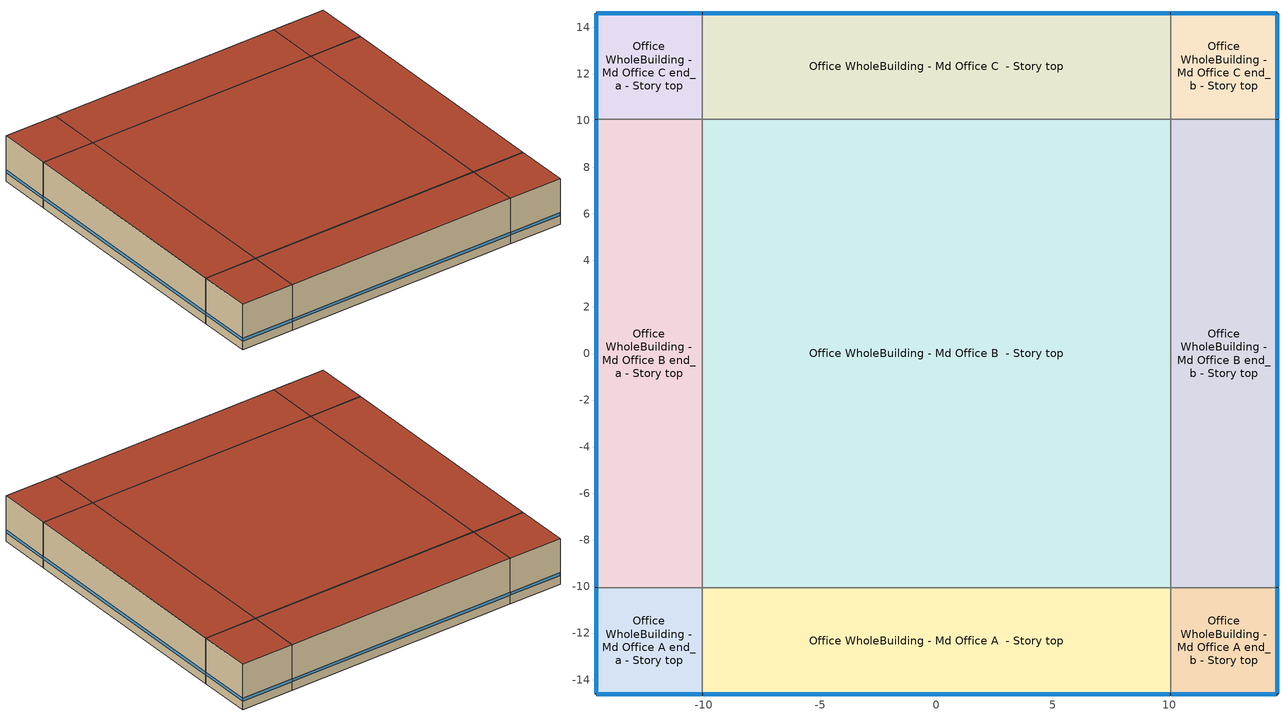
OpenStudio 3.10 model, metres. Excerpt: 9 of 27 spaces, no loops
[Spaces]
Office WholeBuilding - Md Office A end_a - Story top
 floor adiabatic (Typical Interior Floor): -14.62,-14.62 -14.62,-10.05 -10.05,-10.05 -10.05,-14.62 z15.85
 wall outside (Office WholeBuilding - Md Office A end_a - Story top Wall 1 c tbd): -14.62,-10.05 -14.62,-14.62 z15.85:19.81
 wall outside (Office WholeBuilding - Md Office A end_a - Story top Wall 3 c tbd): -14.62,-14.62 -10.05,-14.62 z15.85:19.81
 wall to Office WholeBuilding - Md Office B end_a - Story top: -10.05,-10.05 -14.62,-10.05 z15.85:19.81
 wall to Office WholeBuilding - Md Office A  - Story top: -10.05,-14.62 -10.05,-10.05 z15.85:19.81
 window (Window U-0.5 SHGC 0.27): -14.62,-10.07 -14.62,-14.59 / -14.59,-14.62 -10.07,-14.62 z16.61:16.85
 roof outside (Office WholeBuilding - Md Office A end_a - Story top RoofCeiling 1 c tbd): -10.05,-14.62 -10.05,-10.05 -14.62,-10.05 -14.62,-14.62 z19.81
Office WholeBuilding - Md Office B end_a - Story top
 floor adiabatic (Typical Interior Floor): -14.62,-10.05 -14.62,10.05 -10.05,10.05 -10.05,-10.05 z15.85
 wall outside (Office WholeBuilding - Md Office B end_a - Story top Wall 1 c tbd): -14.62,10.05 -14.62,-10.05 z15.85:19.81
 wall to Office WholeBuilding - Md Office C end_a - Story top: -10.05,10.05 -14.62,10.05 z15.85:19.81
 wall to Office WholeBuilding - Md Office B  - Story top: -10.05,-10.05 -10.05,10.05 z15.85:19.81
 window (Window U-0.5 SHGC 0.27): -14.62,10.02 -14.62,-10.02 z16.61:16.85
 roof outside (Office WholeBuilding - Md Office B end_a - Story top RoofCeiling 1 c tbd): -10.05,-10.05 -10.05,10.05 -14.62,10.05 -14.62,-10.05 z19.81
Office WholeBuilding - Md Office C end_a - Story top
 floor adiabatic (Typical Interior Floor): -14.62,10.05 -14.62,14.62 -10.05,14.62 -10.05,10.05 z15.85
 wall outside (Office WholeBuilding - Md Office C end_a - Story top Wall 3 c tbd): -14.62,14.62 -14.62,10.05 z15.85:19.81
 wall outside (Office WholeBuilding - Md Office C end_a - Story top Wall 4 c tbd): -10.05,14.62 -14.62,14.62 z15.85:19.81
 wall to Office WholeBuilding - Md Office C  - Story top: -10.05,10.05 -10.05,14.62 z15.85:19.81
 window (Window U-0.5 SHGC 0.27): -14.62,14.59 -14.62,10.07 / -10.07,14.62 -14.59,14.62 z16.61:16.85
 roof outside (Office WholeBuilding - Md Office C end_a - Story top RoofCeiling 1 c tbd): -10.05,10.05 -10.05,14.62 -14.62,14.62 -14.62,10.05 z19.81
Office WholeBuilding - Md Office A  - Story top
 floor adiabatic (Typical Interior Floor): -10.05,-14.62 -10.05,-10.05 10.05,-10.05 10.05,-14.62 z15.85
 wall outside (Office WholeBuilding - Md Office A  - Story top Wall 3 c tbd): -10.05,-14.62 10.05,-14.62 z15.85:19.81
 wall to Office WholeBuilding - Md Office B  - Story top: 10.05,-10.05 -10.05,-10.05 z15.85:19.81
 wall to Office WholeBuilding - Md Office A end_b - Story top: 10.05,-14.62 10.05,-10.05 z15.85:19.81
 window (Window U-0.5 SHGC 0.27): -10.02,-14.62 10.02,-14.62 z16.61:16.85
 roof outside (Office WholeBuilding - Md Office A  - Story top RoofCeiling 1 c tbd): 10.05,-14.62 10.05,-10.05 -10.05,-10.05 -10.05,-14.62 z19.81
Office WholeBuilding - Md Office B  - Story top
 floor adiabatic (Typical Interior Floor): -10.05,-10.05 -10.05,10.05 10.05,10.05 10.05,-10.05 z15.85
 wall to Office WholeBuilding - Md Office C  - Story top: 10.05,10.05 -10.05,10.05 z15.85:19.81
 wall to Office WholeBuilding - Md Office B end_b - Story top: 10.05,-10.05 10.05,10.05 z15.85:19.81
 roof outside: 10.05,-10.05 10.05,10.05 -10.05,10.05 -10.05,-10.05 z19.81
Office WholeBuilding - Md Office C  - Story top
 floor adiabatic (Typical Interior Floor): -10.05,10.05 -10.05,14.62 10.05,14.62 10.05,10.05 z15.85
 wall outside (Office WholeBuilding - Md Office C  - Story top Wall 2 c tbd): 10.05,14.62 -10.05,14.62 z15.85:19.81
 wall to Office WholeBuilding - Md Office C end_b - Story top: 10.05,10.05 10.05,14.62 z15.85:19.81
 window (Window U-0.5 SHGC 0.27): 10.02,14.62 -10.02,14.62 z16.61:16.85
 roof outside (Office WholeBuilding - Md Office C  - Story top RoofCeiling 1 c tbd): 10.05,10.05 10.05,14.62 -10.05,14.62 -10.05,10.05 z19.81
Office WholeBuilding - Md Office A end_b - Story top
 floor adiabatic (Typical Interior Floor): 10.05,-14.62 10.05,-10.05 14.62,-10.05 14.62,-14.62 z15.85
 wall outside (Office WholeBuilding - Md Office A end_b - Story top Wall 4 c tbd): 14.62,-14.62 14.62,-10.05 z15.85:19.81
 wall outside (Office WholeBuilding - Md Office A end_b - Story top Wall 3 c tbd): 10.05,-14.62 14.62,-14.62 z15.85:19.81
 wall to Office WholeBuilding - Md Office B end_b - Story top: 14.62,-10.05 10.05,-10.05 z15.85:19.81
 window (Window U-0.5 SHGC 0.27): 10.07,-14.62 14.59,-14.62 / 14.62,-14.59 14.62,-10.07 z16.61:16.85
 roof outside (Office WholeBuilding - Md Office A end_b - Story top RoofCeiling 1 c tbd): 14.62,-14.62 14.62,-10.05 10.05,-10.05 10.05,-14.62 z19.81
Office WholeBuilding - Md Office B end_b - Story top
 floor adiabatic (Typical Interior Floor): 10.05,-10.05 10.05,10.05 14.62,10.05 14.62,-10.05 z15.85
 wall outside (Office WholeBuilding - Md Office B end_b - Story top Wall 4 c tbd): 14.62,-10.05 14.62,10.05 z15.85:19.81
 wall to Office WholeBuilding - Md Office C end_b - Story top: 14.62,10.05 10.05,10.05 z15.85:19.81
 window (Window U-0.5 SHGC 0.27): 14.62,-10.02 14.62,10.02 z16.61:16.85
 roof outside (Office WholeBuilding - Md Office B end_b - Story top RoofCeiling 1 c tbd): 14.62,-10.05 14.62,10.05 10.05,10.05 10.05,-10.05 z19.81
Office WholeBuilding - Md Office C end_b - Story top
 floor adiabatic (Typical Interior Floor): 10.05,10.05 10.05,14.62 14.62,14.62 14.62,10.05 z15.85
 wall outside (Office WholeBuilding - Md Office C end_b - Story top Wall 2 c tbd): 14.62,14.62 10.05,14.62 z15.85:19.81
 wall outside (Office WholeBuilding - Md Office C end_b - Story top Wall 4 c tbd): 14.62,10.05 14.62,14.62 z15.85:19.81
 window (Window U-0.5 SHGC 0.27): 14.59,14.62 10.07,14.62 / 14.62,10.07 14.62,14.59 z16.61:16.85
 roof outside (Office WholeBuilding - Md Office C end_b - Story top RoofCeiling 1 c tbd): 14.62,10.05 14.62,14.62 10.05,14.62 10.05,10.05 z19.81
[Building]
ComStock 90.1-2004|MediumOffice: North Axis {deg}=90; Default Construction Set=ComStock 90.1-2004 - Office - ASHRAE 169-2013-6A; Default Schedule Set=Building Default Schedule Set; Standards Building Type=Office
[Site]
Sullivan Co Intl_NY_USA: Latitude {deg}=41.7; Longitude {deg}=-74.78; Time Zone {hr}=-5; Elevation {m}=428; Terrain=City
[Site:WaterMainsTemperature]
Calculation Method=Correlation; Annual Average Outdoor Air Temperature {C}=8.74; Maximum Difference In Monthly Average Outdoor Air Temperatures {deltaC}=27.91
[SizingPeriod:DesignDay] Barometric Pressure {Pa}=96288; Rain Indicator=No; Snow Indicator=No; Day of Month=21; Daylight Saving Time Indicator=No; Humidity Condition Type=Wetbulb; Dry-Bulb Temperature Range Modifier Type=DefaultMultipliers
Name | Maximum Dry-Bulb Temperature {C} | Daily Dry-Bulb Temperature Range {deltaC} | Wind Speed {m/s} | Wind Direction {deg} | Month | Day Type | Wetbulb or DewPoint at Maximum Dry-Bulb {C} | Solar Model Indicator | ASHRAE Clear Sky Optical Depth for Beam Irradiance | ASHRAE Clear Sky Optical Depth for Diffuse Irradiance | Sky Clearness
Sullivan Co Intl Ann Clg .4% Condns DB=>MWB 1 | 29.9 | 11.1 | 3.8 | 260 | 7 | SummerDesignDay | 21.2 | ASHRAETau | 0.436 | 2.115
Sullivan Co Intl Ann Clg .4% Condns WB=>MDB 1 | 27.5 | 11.1 | 3.8 | 260 | 7 | SummerDesignDay | 22.4 | ASHRAETau | 0.436 | 2.115
Sullivan Co Intl Ann Htg 99.6% Condns DB 1 | -17.8 | 0 | 3.7 | 280 | 1 | WinterDesignDay | -17.8 | ASHRAEClearSky |  |  | 0
Sullivan Co Intl August .4% Condns DB=>MCWB 1 | 32.2 | 10.9 | 3.8 | 260 | 8 | SummerDesignDay | 21.3 | ASHRAETau | 0.405 | 2.239
Sullivan Co Intl October .4% Condns DB=>MCWB 1 | 25.9 | 10.4 | 3.8 | 260 | 10 | SummerDesignDay | 16.8 | ASHRAETau | 0.338 | 2.488
Sullivan Co Intl September .4% Condns DB=>MCWB 1 | 28.8 | 10.5 | 3.8 | 260 | 9 | SummerDesignDay | 20 | ASHRAETau | 0.368 | 2.373
[ClimateZones]
Climate Zone Institution Name 1=ASHRAE; Climate Zone Document Name 1=ANSI/ASHRAE Standard 169; Climate Zone Document Year 1=2006; Climate Zone Value 1=ASHRAE 169-2013-6A
[Site:GroundTemperature:FCfactorMethod]
January Ground Temperature {C}=9.31; February Ground Temperature {C}=1.39; March Ground Temperature {C}=-0.88; April Ground Temperature {C}=-5.38; May Ground Temperature {C}=-0.62; June Ground Temperature {C}=-0.23; July Ground Temperature {C}=4.08; August Ground Temperature {C}=17.49; September Ground Temperature {C}=18.41; October Ground Temperature {C}=22.53; November Ground Temperature {C}=21.46; December Ground Temperature {C}=17.32
[DefaultConstructionSet]
ComStock 90.1-2004 - Office - ASHRAE 169-2013-6A: Default Exterior Surface Constructions=Default Surface Constructions 1; Default Interior Surface Constructions=Default Surface Constructions 2; Default Ground Contact Surface Constructions=Default Surface Constructions 3; Default Exterior SubSurface Constructions=Default Sub Surface Constructions 1; Default Interior SubSurface Constructions=Default Sub Surface Constructions 2; Interior Partition Construction=Typical Interior Partition
[DefaultSurfaceConstructions]
Name | Floor Construction | Wall Construction | Roof Ceiling Construction
Default Surface Constructions 1 | Typical Insulated Exterior Mass Floor R-11.49 | Typical Insulated Steel Framed Exterior Wall R-11.9 | Typical IEAD Roof R-15.87
Default Surface Constructions 2 | Typical Interior Floor | Typical Interior Wall | Typical Interior Ceiling
Default Surface Constructions 3 | Typical Insulated Carpeted 6in Slab Floor | Typical Insulated Basement Mass Wall
[Construction]
Typical Insulated Exterior Mass Floor R-11.49: Typical Insulation R-8.93, 4 in. Normalweight Concrete Floor, Typical Carpet Pad
Typical IEAD Roof R-15.87: Roof Membrane, Typical Insulation R-14.76, Metal Roof Surface
Typical Interior Floor: 100mm Normalweight concrete floor, CP02 CARPET PAD
Typical Interior Wall: G01 13mm gypsum board, G01 13mm gypsum board
Typical Interior Ceiling: CP02 CARPET PAD, 100mm Normalweight concrete floor
Typical Insulated Carpeted 6in Slab Floor: 6 in. Normalweight Concrete Floor, Typical Carpet Pad
Typical Insulated Basement Mass Wall: 8 in. Concrete Block Basement Wall
U 0.57 SHGC 0.49 Simple Glazing: U 0.57 SHGC 0.49 Simple Glazing
U 0.67 SHGC 0.49 Simple Glazing: U 0.67 SHGC 0.49 Simple Glazing
Typical Insulated Metal Door R-1.43: F08 Metal surface, Typical Insulation R-0.58
Typical Overhead Door R-2.0: Typical Insulation R-1.15
U 1.17 SHGC 0.49 Simple Glazing: U 1.17 SHGC 0.49 Simple Glazing
Typical Interior Window: Clear 3mm
Typical Interior Door; Typical Interior Partition: G05 25mm wood
Typical Insulated Steel Framed Exterior Wall R-11.9: 25mm Stucco, 5/8 in. Gypsum Board, Typical Insulation R-9.73, 5/8 in. Gypsum Board
InteriorFurnishings: Std Wood 6inch
Window U-0.5 SHGC 0.27: Simple Glazing Double - LowE - Tinted/Reflective - Thermally Broken Aluminum
Office WholeBuilding - Md Office A  - Story top RoofCeiling 1 c tbd: Roof Membrane, Office WholeBuilding - Md Office A  - Story top RoofCeiling  ... m tbd, Metal Roof Surface
Office WholeBuilding - Md Office A  - Story top Wall 3 c tbd: 25mm Stucco, 5/8 in. Gypsum Board, Office WholeBuilding - Md Office A  - Story top Wall 3 m tbd, 5/8 in. Gypsum Board
Office WholeBuilding - Md Office A end_a - Story top RoofCeiling 1 c tbd: Roof Membrane, Office WholeBuilding - Md Office A end_a - Story top RoofCei ... m tbd, Metal Roof Surface
Office WholeBuilding - Md Office A end_a - Story top Wall 1 c tbd: 25mm Stucco, 5/8 in. Gypsum Board, Office WholeBuilding - Md Office A end_a - Story top Wall 1 m tbd, 5/8 in. Gypsum Board
Office WholeBuilding - Md Office A end_a - Story top Wall 3 c tbd: 25mm Stucco, 5/8 in. Gypsum Board, Office WholeBuilding - Md Office A end_a - Story top Wall 3 m tbd, 5/8 in. Gypsum Board
Office WholeBuilding - Md Office A end_b - Story top RoofCeiling 1 c tbd: Roof Membrane, Office WholeBuilding - Md Office A end_b - Story top RoofCei ... m tbd, Metal Roof Surface
Office WholeBuilding - Md Office A end_b - Story top Wall 3 c tbd: 25mm Stucco, 5/8 in. Gypsum Board, Office WholeBuilding - Md Office A end_b - Story top Wall 3 m tbd, 5/8 in. Gypsum Board
Office WholeBuilding - Md Office A end_b - Story top Wall 4 c tbd: 25mm Stucco, 5/8 in. Gypsum Board, Office WholeBuilding - Md Office A end_b - Story top Wall 4 m tbd, 5/8 in. Gypsum Board
Office WholeBuilding - Md Office B end_a - Story top RoofCeiling 1 c tbd: Roof Membrane, Office WholeBuilding - Md Office B end_a - Story top RoofCei ... m tbd, Metal Roof Surface
Office WholeBuilding - Md Office B end_a - Story top Wall 1 c tbd: 25mm Stucco, 5/8 in. Gypsum Board, Office WholeBuilding - Md Office B end_a - Story top Wall 1 m tbd, 5/8 in. Gypsum Board
Office WholeBuilding - Md Office B end_b - Story top RoofCeiling 1 c tbd: Roof Membrane, Office WholeBuilding - Md Office B end_b - Story top RoofCei ... m tbd, Metal Roof Surface
Office WholeBuilding - Md Office B end_b - Story top Wall 4 c tbd: 25mm Stucco, 5/8 in. Gypsum Board, Office WholeBuilding - Md Office B end_b - Story top Wall 4 m tbd, 5/8 in. Gypsum Board
Office WholeBuilding - Md Office C  - Story top RoofCeiling 1 c tbd: Roof Membrane, Office WholeBuilding - Md Office C  - Story top RoofCeiling  ... m tbd, Metal Roof Surface
Office WholeBuilding - Md Office C  - Story top Wall 2 c tbd: 25mm Stucco, 5/8 in. Gypsum Board, Office WholeBuilding - Md Office C  - Story top Wall 2 m tbd, 5/8 in. Gypsum Board
Office WholeBuilding - Md Office C end_a - Story top RoofCeiling 1 c tbd: Roof Membrane, Office WholeBuilding - Md Office C end_a - Story top RoofCei ... m tbd, Metal Roof Surface
Office WholeBuilding - Md Office C end_a - Story top Wall 3 c tbd: 25mm Stucco, 5/8 in. Gypsum Board, Office WholeBuilding - Md Office C end_a - Story top Wall 3 m tbd, 5/8 in. Gypsum Board
Office WholeBuilding - Md Office C end_a - Story top Wall 4 c tbd: 25mm Stucco, 5/8 in. Gypsum Board, Office WholeBuilding - Md Office C end_a - Story top Wall 4 m tbd, 5/8 in. Gypsum Board
Office WholeBuilding - Md Office C end_b - Story top RoofCeiling 1 c tbd: Roof Membrane, Office WholeBuilding - Md Office C end_b - Story top RoofCei ... m tbd, Metal Roof Surface
Office WholeBuilding - Md Office C end_b - Story top Wall 2 c tbd: 25mm Stucco, 5/8 in. Gypsum Board, Office WholeBuilding - Md Office C end_b - Story top Wall 2 m tbd, 5/8 in. Gypsum Board
Office WholeBuilding - Md Office C end_b - Story top Wall 4 c tbd: 25mm Stucco, 5/8 in. Gypsum Board, Office WholeBuilding - Md Office C end_b - Story top Wall 4 m tbd, 5/8 in. Gypsum Board
[Material:NoMass] Roughness=Smooth; Thermal Absorptance=0.9; Solar Absorptance=0.7
Name | Thermal Resistance {m2-K/W} | Visible Absorptance
Typical Insulation R-8.93 | 1.57183 | 0.7
Typical Carpet Pad; CP02 CARPET PAD | 0.21648 | 0.8
Typical Insulation R-14.76 | 2.59864 | 0.7
Typical Insulation R-0.58 | 0.101875 | 0.7
Typical Insulation R-1.15 | 0.202527 | 0.7
Typical Insulation R-9.73 | 1.71283 | 0.7
Office WholeBuilding - Md Office A  - Story top RoofCeiling  ... m tbd; Office WholeBuilding - Md Office B end_a - Story top RoofCei ... m tbd; Office WholeBuilding - Md Office B end_b - Story top RoofCei ... m tbd; Office WholeBuilding - Md Office C  - Story top RoofCeiling  ... m tbd | 2.21862 | 0.7
Office WholeBuilding - Md Office A  - Story top Wall 3 m tbd; Office WholeBuilding - Md Office B end_a - Story top Wall 1 m tbd; Office WholeBuilding - Md Office B end_b - Story top Wall 4 m tbd; Office WholeBuilding - Md Office C  - Story top Wall 2 m tbd | 0.879571 | 0.7
Office WholeBuilding - Md Office A end_a - Story top RoofCei ... m tbd; Office WholeBuilding - Md Office A end_b - Story top RoofCei ... m tbd; Office WholeBuilding - Md Office C end_a - Story top RoofCei ... m tbd; Office WholeBuilding - Md Office C end_b - Story top RoofCei ... m tbd | 1.93556 | 0.7
Office WholeBuilding - Md Office A end_a - Story top Wall 1 m tbd; Office WholeBuilding - Md Office A end_a - Story top Wall 3 m tbd; Office WholeBuilding - Md Office A end_b - Story top Wall 3 m tbd; Office WholeBuilding - Md Office A end_b - Story top Wall 4 m tbd; Office WholeBuilding - Md Office C end_a - Story top Wall 3 m tbd; Office WholeBuilding - Md Office C end_a - Story top Wall 4 m tbd; Office WholeBuilding - Md Office C end_b - Story top Wall 2 m tbd; Office WholeBuilding - Md Office C end_b - Story top Wall 4 m tbd | 0.87288 | 0.7
[Material] Thermal Absorptance=0.9
Name | Roughness | Thickness {m} | Conductivity {W/m-K} | Density {kg/m3} | Specific Heat {J/kg-K} | Solar Absorptance | Visible Absorptance
4 in. Normalweight Concrete Floor | MediumRough | 0.1016 | 2.31 | 2322 | 832 | 0.7 | 0.7
Roof Membrane | VeryRough | 0.0095 | 0.16 | 1121.29 | 1460 | 0.7 | 0.7
Metal Roof Surface; F08 Metal surface | Smooth | 0.0008 | 45.28 | 7824 | 500 | 0.7 | 0.7
100mm Normalweight concrete floor | MediumRough | 0.1016 | 2.31045 | 2322 | 832.557 | 0.7 | 0.7
G01 13mm gypsum board | Smooth | 0.0127 | 0.160031 | 800.001 | 1090.73 | 0.7 | 0.5
6 in. Normalweight Concrete Floor | MediumRough | 0.1524 | 2.31 | 2322 | 832 | 0.7 | 0.7
8 in. Concrete Block Basement Wall | MediumRough | 0.2032 | 1.326 | 1842 | 912 | 0.7 | 0.7
G05 25mm wood | MediumSmooth | 0.0254 | 0.15 | 608 | 1630 | 0.5 | 0.5
25mm Stucco | Smooth | 0.0254 | 0.72 | 1856 | 840 | 0.7 | 0.7
5/8 in. Gypsum Board | MediumSmooth | 0.0159 | 0.16 | 800 | 1090 | 0.7 | 0.7
Std Wood 6inch | MediumSmooth | 0.15 | 0.12 | 540 | 1210 | 0.7 | 0.7
[DefaultSubSurfaceConstructions]
Name | Fixed Window Construction | Operable Window Construction | Door Construction | Glass Door Construction | Overhead Door Construction | Skylight Construction | Tubular Daylight Dome Construction | Tubular Daylight Diffuser Construction
Default Sub Surface Constructions 1 | U 0.57 SHGC 0.49 Simple Glazing | U 0.67 SHGC 0.49 Simple Glazing | Typical Insulated Metal Door R-1.43 | U 0.67 SHGC 0.49 Simple Glazing | Typical Overhead Door R-2.0 | U 1.17 SHGC 0.49 Simple Glazing | Typical Interior Window | Typical Interior Window
Default Sub Surface Constructions 2 | Typical Interior Window | Typical Interior Window | Typical Interior Door
[WindowMaterial:SimpleGlazingSystem]
Name | U-Factor {W/m2-K} | Solar Heat Gain Coefficient | Visible Transmittance
U 0.57 SHGC 0.49 Simple Glazing | 3.23661 | 0.49 | 0.81
U 0.67 SHGC 0.49 Simple Glazing | 3.80444 | 0.49 | 0.81
U 1.17 SHGC 0.49 Simple Glazing | 6.64357 | 0.49 | 0.81
Simple Glazing Double - LowE - Tinted/Reflective - Thermally Broken Aluminum | 2.81642 | 0.266 | 0.359
[WindowMaterial:Glazing]
Clear 3mm: Optical Data Type=SpectralAverage; Thickness {m}=0.003; Solar Transmittance at Normal Incidence=0.837; Front Side Solar Reflectance at Normal Incidence=0.075; Back Side Solar Reflectance at Normal Incidence=0.075; Visible Transmittance at Normal Incidence=0.898; Front Side Visible Reflectance at Normal Incidence=0.081; Back Side Visible Reflectance at Normal Incidence=0.081; Infrared Transmittance at Normal Incidence=0; Front Side Infrared Hemispherical Emissivity=0.84; Back Side Infrared Hemispherical Emissivity=0.84; Conductivity {W/m-K}=0.9; Dirt Correction Factor for Solar and Visible Transmittance=1; Solar Diffusing=No
[SpaceType]
Office WholeBuilding - Md Office - ComStock 90.1-2004: Default Schedule Set=Office WholeBuilding - Md Office Schedule Set; Design Specification Outdoor Air Object=Office WholeBuilding - Md Office Ventilation; Standards Building Type=Office; Standards Space Type=WholeBuilding - Md Office
[BuildingStory]
Story top: Nominal Z Coordinate {m}=15.8496; Nominal Floor to Floor Height {m}=3.9624
[Space] Space Type=Office WholeBuilding - Md Office - ComStock 90.1-2004; Building Story=Story top
Name | Thermal Zone
Office WholeBuilding - Md Office A end_a - Story top | Zone Office WholeBuilding - Md Office A end_a - Story top
Office WholeBuilding - Md Office B end_a - Story top | Zone Office WholeBuilding - Md Office B end_a - Story top
Office WholeBuilding - Md Office C end_a - Story top | Zone Office WholeBuilding - Md Office C end_a - Story top
Office WholeBuilding - Md Office A  - Story top | Zone Office WholeBuilding - Md Office A  - Story top
Office WholeBuilding - Md Office B  - Story top | Zone Office WholeBuilding - Md Office B  - Story top
Office WholeBuilding - Md Office C  - Story top | Zone Office WholeBuilding - Md Office C  - Story top
Office WholeBuilding - Md Office A end_b - Story top | Zone Office WholeBuilding - Md Office A end_b - Story top
Office WholeBuilding - Md Office B end_b - Story top | Zone Office WholeBuilding - Md Office B end_b - Story top
Office WholeBuilding - Md Office C end_b - Story top | Zone Office WholeBuilding - Md Office C end_b - Story top
[ThermalZone] Multiplier=1; Use Ideal Air Loads=No
Name | Thermostat
Zone Office WholeBuilding - Md Office A end_a - Story top | Office WholeBuilding - Md Office - ComStock 90.1-2004 Thermostat 5
Zone Office WholeBuilding - Md Office B end_a - Story top | Office WholeBuilding - Md Office - ComStock 90.1-2004 Thermostat 14
Zone Office WholeBuilding - Md Office C end_a - Story top | Office WholeBuilding - Md Office - ComStock 90.1-2004 Thermostat 23
Zone Office WholeBuilding - Md Office A  - Story top | Office WholeBuilding - Md Office - ComStock 90.1-2004 Thermostat 2
Zone Office WholeBuilding - Md Office B  - Story top | Office WholeBuilding - Md Office - ComStock 90.1-2004 Thermostat 11
Zone Office WholeBuilding - Md Office C  - Story top | Office WholeBuilding - Md Office - ComStock 90.1-2004 Thermostat 20
Zone Office WholeBuilding - Md Office A end_b - Story top | Office WholeBuilding - Md Office - ComStock 90.1-2004 Thermostat 8
Zone Office WholeBuilding - Md Office B end_b - Story top | Office WholeBuilding - Md Office - ComStock 90.1-2004 Thermostat 17
Zone Office WholeBuilding - Md Office C end_b - Story top | Office WholeBuilding - Md Office - ComStock 90.1-2004 Thermostat 26
[People:Definition]
Office WholeBuilding - Md Office People Definition: Number of People Calculation Method=People/Area; People per Space Floor Area {person/m2}=0.0538196; Fraction Radiant=0.3
[People]
Office WholeBuilding - Md Office People: People Definition=Office WholeBuilding - Md Office People Definition; Space or SpaceType=Office WholeBuilding - Md Office - ComStock 90.1-2004; Work Efficiency Schedule=Work Efficiency Schedule; Clothing Insulation Schedule=Clothing Schedule; Air Velocity Schedule=Air Velocity Schedule; Multiplier=1
[Lights:Definition] Design Level Calculation Method=Watts/Area; Fraction Visible=0.2; Return Air Fraction=0
Name | Watts per Space Floor Area {W/m2} | Fraction Radiant
Office WholeBuilding - Md Office - ComStock 90.1-2004 General Lights Definition | 4.61388 | 0.365
Office WholeBuilding - Md Office - ComStock 90.1-2004 Wall Wash Lights Definition | 1.07152 | 0.165
[ElectricEquipment:Definition]
Office WholeBuilding - Md Office Elec Equip Definition: Design Level Calculation Method=Watts/Area; Watts per Space Floor Area {W/m2}=8.07293; Fraction Latent=0; Fraction Radiant=0.5; Fraction Lost=0
[ElectricEquipment]
Office WholeBuilding - Md Office Elec Equip: Electric Equipment Definition=Office WholeBuilding - Md Office Elec Equip Definition; Space or SpaceType=Office WholeBuilding - Md Office - ComStock 90.1-2004; Schedule=OfficeMedium BLDG_EQUIP_SCH_2004 BPR Adjusted
[DesignSpecification:OutdoorAir]
Office WholeBuilding - Md Office Ventilation: Outdoor Air Method=Sum; Outdoor Air Flow per Floor Area {m3/s-m2}=0.000508
[DefaultScheduleSet]
Name | Number of People Schedule | People Activity Level Schedule | Lighting Schedule | Electric Equipment Schedule | Hours of Operation Schedule
Office WholeBuilding - Md Office Schedule Set | OfficeMedium BLDG_OCC_SCH | OfficeMedium ACTIVITY_SCH | OfficeMedium BLDG_LIGHT_SCH_2004 | OfficeMedium BLDG_EQUIP_SCH_2004
Building Default Schedule Set |  |  |  |  | Building Hours of Operation NonResidential
[Exterior:Lights:Definition]
Name | Design Level {W}
Parking Areas and Drives 0.04 W/ft^2 Def (W/ft^2) | 0.041
Building Facades 0.15 W/ft^2 Def (W/ft^2) | 0.15
Main Entries 30.0 W/ft Def (W/ft) | 30
Other Doors 20.0 W/ft Def (W/ft) | 20
[Exterior:Lights] Control Option=AstronomicalClock
Name | Exterior Lights Definition | Schedule | Multiplier
Parking Areas and Drives 0.04 W/ft^2 | Parking Areas and Drives 0.04 W/ft^2 Def (W/ft^2) | Always On Discrete | 74520
Building Facades 0.15 W/ft^2 | Building Facades 0.15 W/ft^2 Def (W/ft^2) | Schedule Ruleset 1 | 4987.66
Main Entries 30.0 W/ft | Main Entries 30.0 W/ft Def (W/ft) | Always On Discrete | 8
Other Doors 20.0 W/ft | Other Doors 20.0 W/ft Def (W/ft) | Always On Discrete | 11.04
[ThermostatSetpoint:DualSetpoint] Heating Setpoint Temperature Schedule=OfficeMedium HTGSETP_SCH_PACU_VAV_bot; Cooling Setpoint Temperature Schedule=OfficeMedium CLGSETP_SCH_NO_SETBACK
Office WholeBuilding - Md Office - ComStock 90.1-2004 Thermostat 2; Office WholeBuilding - Md Office - ComStock 90.1-2004 Thermostat 5; Office WholeBuilding - Md Office - ComStock 90.1-2004 Thermostat 8; Office WholeBuilding - Md Office - ComStock 90.1-2004 Thermostat 11; Office WholeBuilding - Md Office - ComStock 90.1-2004 Thermostat 14; Office WholeBuilding - Md Office - ComStock 90.1-2004 Thermostat 17; Office WholeBuilding - Md Office - ComStock 90.1-2004 Thermostat 20; Office WholeBuilding - Md Office - ComStock 90.1-2004 Thermostat 23; Office WholeBuilding - Md Office - ComStock 90.1-2004 Thermostat 26
[InternalMass:Definition]
Internal Mass Definition 1: Construction=InteriorFurnishings; Design Level Calculation Method=SurfaceArea/Area; Surface Area per Space Floor Area=2
[InternalMass] Internal Mass Definition=Internal Mass Definition 1; Multiplier=1
Name | Space or SpaceType
Office WholeBuilding - Md Office A end_b - Story top Mass | Office WholeBuilding - Md Office A end_b - Story top
Office WholeBuilding - Md Office B end_b - Story top Mass | Office WholeBuilding - Md Office B end_b - Story top
Office WholeBuilding - Md Office B  - Story top Mass | Office WholeBuilding - Md Office B  - Story top
Office WholeBuilding - Md Office A end_a - Story top Mass | Office WholeBuilding - Md Office A end_a - Story top
Office WholeBuilding - Md Office C end_b - Story top Mass | Office WholeBuilding - Md Office C end_b - Story top
Office WholeBuilding - Md Office A  - Story top Mass | Office WholeBuilding - Md Office A  - Story top
Office WholeBuilding - Md Office C end_a - Story top Mass | Office WholeBuilding - Md Office C end_a - Story top
Office WholeBuilding - Md Office C  - Story top Mass | Office WholeBuilding - Md Office C  - Story top
Office WholeBuilding - Md Office B end_a - Story top Mass | Office WholeBuilding - Md Office B end_a - Story top
[AvailabilityManager:NightCycle] Applicability Schedule=Always On Discrete; Control Type=CycleOnAny; Thermostat Tolerance {deltaC}=1.9999; Cycling Run Time Control Type=Thermostat; Cycling Run Time {s}=1800
Availability Manager Night Cycle 1; Availability Manager Night Cycle 2; Availability Manager Night Cycle 3; Availability Manager Night Cycle 4; Availability Manager Night Cycle 5; Availability Manager Night Cycle 6; Availability Manager Night Cycle 7; Availability Manager Night Cycle 8; Availability Manager Night Cycle 9; Availability Manager Night Cycle 10; Availability Manager Night Cycle 11; Availability Manager Night Cycle 12; Availability Manager Night Cycle 13; Availability Manager Night Cycle 14; Availability Manager Night Cycle 15; Availability Manager Night Cycle 16; Availability Manager Night Cycle 17; Availability Manager Night Cycle 18; Availability Manager Night Cycle 19; Availability Manager Night Cycle 20; Availability Manager Night Cycle 21; Availability Manager Night Cycle 22; Availability Manager Night Cycle 23; Availability Manager Night Cycle 24; Availability Manager Night Cycle 25; Availability Manager Night Cycle 26; Availability Manager Night Cycle 27
[Lights] Space or SpaceType=Office WholeBuilding - Md Office - ComStock 90.1-2004; Schedule=OfficeMedium BLDG_LIGHT_SCH_2004 BPR Adjusted; Fraction Replaceable=1
Name | Lights Definition
Office WholeBuilding - Md Office - ComStock 90.1-2004 General Lighting | Office WholeBuilding - Md Office - ComStock 90.1-2004 General Lights Definition
Office WholeBuilding - Md Office - ComStock 90.1-2004 Wall Wash Lighting | Office WholeBuilding - Md Office - ComStock 90.1-2004 Wall Wash Lights Definition
[SpaceInfiltration:DesignFlowRate] Design Flow Rate Calculation Method=Flow/ExteriorArea; Flow per Exterior Surface Area {m3/s-m2}=0.000619923; Velocity Term Coefficient=0; Density Basis=Outdoor
Name | Space or SpaceType | Schedule | Constant Term Coefficient | Temperature Term Coefficient | Velocity Squared Term Coefficient
Office WholeBuilding - Md Office A end_b - Story top HVAC On Infiltration | Office WholeBuilding - Md Office A end_b - Story top | Infiltration HVAC On Schedule 1 | -0.0382 | 0.0042 | 0.0206
Office WholeBuilding - Md Office A end_b - Story top HVAC Off Infiltration | Office WholeBuilding - Md Office A end_b - Story top | Infiltration HVAC Off Schedule 1 | 0 | 0.0139 | 0.0264
Office WholeBuilding - Md Office B end_b - Story top HVAC On Infiltration | Office WholeBuilding - Md Office B end_b - Story top | Infiltration HVAC On Schedule 1 | -0.0382 | 0.0042 | 0.0206
Office WholeBuilding - Md Office B end_b - Story top HVAC Off Infiltration | Office WholeBuilding - Md Office B end_b - Story top | Infiltration HVAC Off Schedule 1 | 0 | 0.0139 | 0.0264
Office WholeBuilding - Md Office B  - Story top HVAC On Infiltration | Office WholeBuilding - Md Office B  - Story top | Infiltration HVAC On Schedule 1 | -0.0382 | 0.0042 | 0.0206
Office WholeBuilding - Md Office B  - Story top HVAC Off Infiltration | Office WholeBuilding - Md Office B  - Story top | Infiltration HVAC Off Schedule 1 | 0 | 0.0139 | 0.0264
Office WholeBuilding - Md Office A end_a - Story top HVAC On Infiltration | Office WholeBuilding - Md Office A end_a - Story top | Infiltration HVAC On Schedule 1 | -0.0382 | 0.0042 | 0.0206
Office WholeBuilding - Md Office A end_a - Story top HVAC Off Infiltration | Office WholeBuilding - Md Office A end_a - Story top | Infiltration HVAC Off Schedule 1 | 0 | 0.0139 | 0.0264
Office WholeBuilding - Md Office C end_b - Story top HVAC On Infiltration | Office WholeBuilding - Md Office C end_b - Story top | Infiltration HVAC On Schedule 1 | -0.0382 | 0.0042 | 0.0206
Office WholeBuilding - Md Office C end_b - Story top HVAC Off Infiltration | Office WholeBuilding - Md Office C end_b - Story top | Infiltration HVAC Off Schedule 1 | 0 | 0.0139 | 0.0264
Office WholeBuilding - Md Office A  - Story top HVAC On Infiltration | Office WholeBuilding - Md Office A  - Story top | Infiltration HVAC On Schedule 1 | -0.0382 | 0.0042 | 0.0206
Office WholeBuilding - Md Office A  - Story top HVAC Off Infiltration | Office WholeBuilding - Md Office A  - Story top | Infiltration HVAC Off Schedule 1 | 0 | 0.0139 | 0.0264
Office WholeBuilding - Md Office C end_a - Story top HVAC On Infiltration | Office WholeBuilding - Md Office C end_a - Story top | Infiltration HVAC On Schedule 1 | -0.0382 | 0.0042 | 0.0206
Office WholeBuilding - Md Office C end_a - Story top HVAC Off Infiltration | Office WholeBuilding - Md Office C end_a - Story top | Infiltration HVAC Off Schedule 1 | 0 | 0.0139 | 0.0264
Office WholeBuilding - Md Office C  - Story top HVAC On Infiltration | Office WholeBuilding - Md Office C  - Story top | Infiltration HVAC On Schedule 1 | -0.0382 | 0.0042 | 0.0206
Office WholeBuilding - Md Office C  - Story top HVAC Off Infiltration | Office WholeBuilding - Md Office C  - Story top | Infiltration HVAC Off Schedule 1 | 0 | 0.0139 | 0.0264
Office WholeBuilding - Md Office B end_a - Story top HVAC On Infiltration | Office WholeBuilding - Md Office B end_a - Story top | Infiltration HVAC On Schedule 1 | -0.0382 | 0.0042 | 0.0206
Office WholeBuilding - Md Office B end_a - Story top HVAC Off Infiltration | Office WholeBuilding - Md Office B end_a - Story top | Infiltration HVAC Off Schedule 1 | 0 | 0.0139 | 0.0264
[EnergyManagementSystem:Actuator] Actuated Component Control Type=Schedule Value
Name | Actuated Component | Actuated Component Type
sch_fraction_oa_min_ems_Zone_Office_WholeBuilding___Md_Office_B____Story_mid_PSZ_AC_OA_System_Controller | FRAC_OA_MIN_ems_Zone_Office_WholeBuilding___Md_Office_B____Story_mid_PSZ_AC_OA_System_Controller | Schedule:Constant
sch_fraction_oa_max_ems_Zone_Office_WholeBuilding___Md_Office_B____Story_mid_PSZ_AC_OA_System_Controller | FRAC_OA_MAX_ems_Zone_Office_WholeBuilding___Md_Office_B____Story_mid_PSZ_AC_OA_System_Controller | Schedule:Year
[EnergyManagementSystem:Program]
DamperStuckOverride: IF (DayOfYear >= 60) && (DayOfYear < 91); SET sch_fraction_oa_min_ems_Zone_Office_WholeBuilding___Md_Office_B____Story_mid_PSZ_AC_OA_System_Controller = 0.0; SET sch_fraction_oa_max_ems_Zone_Office_WholeBuilding___Md_Office_B____Story_mid_PSZ_AC_OA_System_Controller = 0.0; ELSE; SET sch_fraction_oa_min_ems_Zone_Office_WholeBuilding___Md_Office_B____Story_mid_PSZ_AC_OA_System_Controller = Null; SET sch_fraction_oa_max_ems_Zone_Office_WholeBuilding___Md_Office_B____Story_mid_PSZ_AC_OA_System_Controller = Null; ENDIF
[EnergyManagementSystem:ProgramCallingManager]
DamperStuckOverrideCallMngr: AfterPredictorBeforeHVACManagers; DamperStuckOverride
[Schedule:Ruleset]
Name | Default Day Schedule | Summer Design Day Schedule | Winter Design Day Schedule
Clothing Schedule | Clothing Schedule Default Winter Clothes
Air Velocity Schedule | Air Velocity Schedule Default
Work Efficiency Schedule | Work Efficiency Schedule Default
OfficeMedium BLDG_OCC_SCH | OfficeMedium BLDG_OCC_SCH Default | OfficeMedium BLDG_OCC_SCH Summer Design Day | OfficeMedium BLDG_OCC_SCH Winter Design Day
OfficeMedium ACTIVITY_SCH | OfficeMedium ACTIVITY_SCH Default | OfficeMedium ACTIVITY_SCH Summer Design Day | OfficeMedium ACTIVITY_SCH Winter Design Day
OfficeMedium BLDG_LIGHT_SCH_2004 | Schedule Day 5 | OfficeMedium BLDG_LIGHT_SCH_2004 Summer Design Day | OfficeMedium BLDG_LIGHT_SCH_2004 Winter Design Day
OfficeMedium BLDG_EQUIP_SCH_2004 | Schedule Day 8 | OfficeMedium BLDG_EQUIP_SCH_2004 Summer Design Day | OfficeMedium BLDG_EQUIP_SCH_2004 Winter Design Day
Schedule Ruleset 1 | Schedule Day 19
OfficeMedium HTGSETP_SCH_PACU_VAV_bot | OfficeMedium HTGSETP_SCH_PACU_VAV_bot Default | Schedule Day 254 | Schedule Day 255
OfficeMedium CLGSETP_SCH_NO_SETBACK | OfficeMedium CLGSETP_SCH_NO_SETBACK Default | Schedule Day 252 | Schedule Day 253
Building Hours of Operation NonResidential | Building Hours of Operation NonResidential Default | Building Hours of Operation NonResidential Summer Design Day | Building Hours of Operation NonResidential Winter Design Day
FRAC_OA_MAX_ems_Zone_Office_WholeBuilding___Md_Office_B____Story_mid_PSZ_AC_OA_System_Controller | ems_Zone_Office_WholeBuilding___Md_Office_B____Story_mid_PSZ_AC_maxOASch_Default
OfficeMedium BLDG_LIGHT_SCH_2004 BPR Adjusted | Schedule Day 86 | OfficeMedium BLDG_LIGHT_SCH_2004 Summer Design Day 1 | OfficeMedium BLDG_LIGHT_SCH_2004 Winter Design Day 1
OfficeMedium BLDG_EQUIP_SCH_2004 BPR Adjusted | Schedule Day 87 | OfficeMedium BLDG_EQUIP_SCH_2004 Summer Design Day 1 | OfficeMedium BLDG_EQUIP_SCH_2004 Winter Design Day 1
Infiltration HVAC On Schedule 1 | Zone Office WholeBuilding - Md Office B  - Story mid PSZ-AC Occ Sch Default 4 | Zone Office WholeBuilding - Md Office B  - Story mid PSZ-AC Occ Sch Summer Design Day 4 | Zone Office WholeBuilding - Md Office B  - Story mid PSZ-AC Occ Sch Winter Design Day 4
Infiltration HVAC Off Schedule 1 | Infiltration HVAC Off Schedule Default Day Schedule | Infiltration HVAC Off Schedule Summer Design Day Schedule 1 | Infiltration HVAC Off Schedule Winter Design Day Schedule 1
[Schedule:Day]
Clothing Schedule Default Winter Clothes; Building Hours of Operation NonResidential Winter Design Day; Building Hours of Operation NonResidential Summer Design Day; Zone Office WholeBuilding - Md Office B  - Story mid PSZ-AC Occ Sch Summer Design Day 4; Zone Office WholeBuilding - Md Office B  - Story mid PSZ-AC Occ Sch Winter Design Day 4; Infiltration HVAC Off Schedule Schedule Day 0 1: 24, 0, 1
Clothing Schedule Summer Clothes: 24, 0, 0.5
Air Velocity Schedule Default: 24, 0, 0.2
Work Efficiency Schedule Default; Schedule Day 250; Infiltration HVAC Off Schedule Summer Design Day Schedule 1; Infiltration HVAC Off Schedule Winter Design Day Schedule 1: 24, 0, 0
OfficeMedium BLDG_OCC_SCH Default: No, 4, 30, 0, 4, 45, 0.025, 5, 0, 0.05, 5, 15, 0.075, 5, 30, 0.1, 5, 45, 0.125, 6, 0, 0.15, 6, 15, 0.175, 6, 30, 0.2, 6, 45, 0.3875, 7, 0, 0.575, 7, 15, 0.7625, 7, 30, 0.95, 10, 0, 0.95, 10, 15, 0.8375, 10, 30, 0.725, 10, 45, 0.6125, 11, 0, 0.5, 11, 15, 0.6125, 11, 30, 0.725, 11, 45, 0.8375, 12, 0, 0.95, 14, 30, 0.95, 14, 45, 0.7875, 15, 0, 0.625, 15, 15, 0.4625, 15, 30, 0.3, 15, 45, 0.25, 16, 0, 0.2, 16, 15, 0.15, 16, 30, 0.1, 19, 0, 0.1, 19, 15, 0.09375, 19, 30, 0.0875, 19, 45, 0.08125, 20, 0, 0.075, 20, 15, 0.06875, 20, 30, 0.0625, 20, 45, 0.05625, 21, 0, 0.05, 21, 15, 0.0458333, 21, 30, 0.0416667, 21, 45, 0.0375, 22, 0, 0.0333333, 22, 15, 0.0291667, 22, 30, 0.025, 22, 45, 0.0208333, 23, 0, 0.0166667, 23, 15, 0.0125, 23, 30, 0.00833333, 23, 45, 0.00416667, 24, 0, 0
OfficeMedium BLDG_OCC_SCH Sat Day: No, 8, 30, 0, 8, 45, 0.0125, 9, 0, 0.025, 9, 15, 0.0375, 9, 30, 0.05, 9, 45, 0.0625, 10, 0, 0.075, 10, 15, 0.0875, 10, 30, 0.1, 10, 45, 0.2, 11, 0, 0.3, 12, 0, 0.3, 12, 15, 0.2875, 12, 30, 0.275, 12, 45, 0.2625, 13, 0, 0.25, 13, 15, 0.2375, 13, 30, 0.225, 13, 45, 0.2125, 14, 0, 0.2, 14, 15, 0.1875, 14, 30, 0.175, 14, 45, 0.1625, 15, 0, 0.15, 15, 15, 0.1375, 15, 30, 0.125, 15, 45, 0.1125, 16, 0, 0.1, 16, 30, 0.1, 16, 45, 0.09375, 17, 0, 0.0875, 17, 15, 0.08125, 17, 30, 0.075, 17, 45, 0.06875, 18, 0, 0.0625, 18, 15, 0.05625, 18, 30, 0.05, 18, 45, 0.04375, 19, 0, 0.0375, 19, 15, 0.03125, 19, 30, 0.025, 19, 45, 0.01875, 20, 0, 0.0125, 20, 15, 0.00625, 20, 30, 0, 24, 0, 0
OfficeMedium BLDG_OCC_SCH Summer Design Day: No, 6, 0, 0, 22, 0, 1, 24, 0, 0.05
OfficeMedium BLDG_OCC_SCH Winter Design Day; OfficeMedium BLDG_LIGHT_SCH_2004 Sun Day; OfficeMedium BLDG_LIGHT_SCH_2004 Winter Design Day; OfficeMedium BLDG_EQUIP_SCH_2004 Sun Day; OfficeMedium BLDG_EQUIP_SCH_2004 Winter Design Day; OfficeMedium BLDG_LIGHT_SCH_2004 Winter Design Day 1; OfficeMedium BLDG_EQUIP_SCH_2004 Winter Design Day 1: No, 24, 0, 0
OfficeMedium ACTIVITY_SCH Default: No, 22, 0, 120, 24, 0, 120
OfficeMedium ACTIVITY_SCH Winter Design Day; OfficeMedium ACTIVITY_SCH Summer Design Day: No, 24, 0, 120
Schedule Day 5: 3, 0, 0.05, 3, 15, 0.05625, 3, 30, 0.0625, 3, 45, 0.06875, 4, 0, 0.075, 4, 15, 0.08125, 4, 30, 0.0875, 4, 45, 0.09375, 5, 0, 0.1, 5, 30, 0.1, 5, 45, 0.15, 6, 0, 0.2, 6, 15, 0.25, 6, 30, 0.3, 6, 45, 0.45, 7, 0, 0.6, 7, 15, 0.75, 7, 30, 0.9, 14, 30, 0.9, 14, 45, 0.8, 15, 0, 0.7, 15, 15, 0.6, 15, 30, 0.5, 15, 45, 0.45, 16, 0, 0.4, 16, 15, 0.35, 16, 30, 0.3, 17, 0, 0.3, 17, 15, 0.2875, 17, 30, 0.275, 17, 45, 0.2625, 18, 0, 0.25, 18, 15, 0.2375, 18, 30, 0.225, 18, 45, 0.2125, 19, 0, 0.2, 19, 30, 0.2, 19, 45, 0.175, 20, 0, 0.15, 20, 15, 0.125, 20, 30, 0.1, 20, 45, 0.0875, 21, 0, 0.075, 21, 15, 0.0625, 21, 30, 0.05, 24, 0, 0.05
OfficeMedium BLDG_LIGHT_SCH_2004 Sat Day: No, 8, 30, 0, 8, 45, 0.0075, 9, 0, 0.015, 9, 15, 0.0225, 9, 30, 0.03, 9, 45, 0.0375, 10, 0, 0.045, 10, 15, 0.0525, 10, 30, 0.06, 10, 45, 0.18, 11, 0, 0.3, 12, 0, 0.3, 12, 15, 0.288, 12, 30, 0.276, 12, 45, 0.264, 13, 0, 0.252, 13, 15, 0.24, 13, 30, 0.228, 13, 45, 0.216, 14, 0, 0.204, 14, 15, 0.192, 14, 30, 0.18, 14, 45, 0.168, 15, 0, 0.156, 15, 15, 0.144, 15, 30, 0.132, 15, 45, 0.12, 16, 0, 0.112, 16, 15, 0.104, 16, 30, 0.096, 16, 45, 0.088, 17, 0, 0.08, 17, 15, 0.072, 17, 30, 0.064, 17, 45, 0.056, 18, 0, 0.048, 18, 15, 0.04, 18, 30, 0.032, 18, 45, 0.024, 19, 0, 0.016, 19, 15, 0.008, 19, 30, 0, 24, 0, 0
OfficeMedium BLDG_LIGHT_SCH_2004 Summer Design Day; OfficeMedium BLDG_EQUIP_SCH_2004 Summer Design Day; OfficeMedium BLDG_LIGHT_SCH_2004 Summer Design Day 1; OfficeMedium BLDG_EQUIP_SCH_2004 Summer Design Day 1: No, 24, 0, 1
Schedule Day 8: 5, 0, 0.4, 5, 15, 0.43125, 5, 30, 0.4625, 5, 45, 0.49375, 6, 0, 0.525, 6, 15, 0.55625, 6, 30, 0.5875, 6, 45, 0.61875, 7, 0, 0.65, 7, 15, 0.68125, 7, 30, 0.7125, 7, 45, 0.74375, 8, 0, 0.775, 8, 15, 0.80625, 8, 30, 0.8375, 8, 45, 0.86875, 9, 0, 0.9, 10, 0, 0.9, 10, 15, 0.875, 10, 30, 0.85, 10, 45, 0.825, 11, 0, 0.8, 11, 15, 0.825, 11, 30, 0.85, 11, 45, 0.875, 12, 0, 0.9, 14, 30, 0.9, 14, 45, 0.8, 15, 0, 0.7, 15, 15, 0.6, 15, 30, 0.5, 15, 45, 0.475, 16, 0, 0.45, 16, 15, 0.425, 16, 30, 0.4, 24, 0, 0.4
OfficeMedium BLDG_EQUIP_SCH_2004 Sat Day: No, 8, 30, 0.475, 8, 45, 0.476562, 9, 0, 0.478125, 9, 15, 0.479687, 9, 30, 0.48125, 9, 45, 0.482812, 10, 0, 0.484375, 10, 15, 0.485938, 10, 30, 0.4875, 10, 45, 0.49375, 11, 0, 0.5, 12, 0, 0.5, 12, 15, 0.49875, 12, 30, 0.4975, 12, 45, 0.49625, 13, 0, 0.495, 13, 15, 0.49375, 13, 30, 0.4925, 13, 45, 0.49125, 14, 0, 0.49, 14, 15, 0.48875, 14, 30, 0.4875, 14, 45, 0.48625, 15, 0, 0.485, 15, 15, 0.48375, 15, 30, 0.4825, 15, 45, 0.48125, 16, 0, 0.480833, 16, 15, 0.480417, 16, 30, 0.48, 16, 45, 0.479583, 17, 0, 0.479167, 17, 15, 0.47875, 17, 30, 0.478333, 17, 45, 0.477917, 18, 0, 0.4775, 18, 15, 0.477083, 18, 30, 0.476667, 18, 45, 0.47625, 19, 0, 0.475833, 19, 15, 0.475417, 19, 30, 0.475, 24, 0, 0.475
Schedule Day 19: 6, 0, 0, 24, 0, 1
OfficeMedium HTGSETP_SCH_PACU_VAV_bot Default: No, 7, 0, 17.7778, 16, 0, 19.4444, 24, 0, 17.7778
OfficeMedium HTGSETP_SCH_PACU_VAV_bot Sat Day: No, 9, 30, 17.7778, 17, 30, 19.4444, 24, 0, 17.7778
OfficeMedium CLGSETP_SCH_NO_SETBACK Default: No, 16, 0, 23.8889, 24, 0, 23.8889
Building Hours of Operation NonResidential Default: 7, 0, 0, 16, 0, 1, 24, 0, 0
Schedule Day 28; Schedule Day 29: 9, 30, 0, 17, 30, 1, 24, 0, 0
OfficeMedium BLDG_OCC_SCH Default 1: No, 9, 30, 0, 17, 30, 0.05, 24, 0, 0
OfficeMedium ACTIVITY_SCH Default 1; OfficeMedium ACTIVITY_SCH Default 2: No, 3, 30, 120, 24, 0, 120
OfficeMedium HTGSETP_SCH_PACU_VAV_bot Default 1: No, 9, 30, 17.7778, 24, 0, 17.7778
OfficeMedium CLGSETP_SCH_NO_SETBACK Default 1; OfficeMedium CLGSETP_SCH_NO_SETBACK Default 2: No, 9, 30, 23.8889, 24, 0, 23.8889
ems_Zone_Office_WholeBuilding___Md_Office_B____Story_mid_PSZ_AC_maxOASch_Default: 24, 0, 0.7
Schedule Day 86: No, 3, 0, 0, 3, 15, 0.00661765, 3, 30, 0.0132353, 3, 45, 0.0198529, 4, 0, 0.0264706, 4, 15, 0.0330882, 4, 30, 0.0397059, 4, 45, 0.0463235, 5, 0, 0.0529412, 5, 30, 0.0529412, 5, 45, 0.105882, 6, 0, 0.158824, 6, 15, 0.211765, 6, 30, 0.264706, 6, 45, 0.423529, 7, 0, 0.582353, 7, 15, 0.741176, 7, 30, 0.9, 14, 30, 0.9, 14, 45, 0.794118, 15, 0, 0.688235, 15, 15, 0.582353, 15, 30, 0.476471, 15, 45, 0.423529, 16, 0, 0.370588, 16, 15, 0.317647, 16, 30, 0.264706, 17, 0, 0.264706, 17, 15, 0.251471, 17, 30, 0.238235, 17, 45, 0.225, 18, 0, 0.211765, 18, 15, 0.198529, 18, 30, 0.185294, 18, 45, 0.172059, 19, 0, 0.158824, 19, 30, 0.158824, 19, 45, 0.132353, 20, 0, 0.105882, 20, 15, 0.0794118, 20, 30, 0.0529412, 20, 45, 0.0397059, 21, 0, 0.0264706, 21, 15, 0.0132353, 21, 30, 0, 24, 0, 0
Schedule Day 87: No, 5, 0, 0.81, 5, 15, 0.815625, 5, 30, 0.82125, 5, 45, 0.826875, 6, 0, 0.8325, 6, 15, 0.838125, 6, 30, 0.84375, 6, 45, 0.849375, 7, 0, 0.855, 7, 15, 0.860625, 7, 30, 0.86625, 7, 45, 0.871875, 8, 0, 0.8775, 8, 15, 0.883125, 8, 30, 0.88875, 8, 45, 0.894375, 9, 0, 0.9, 10, 0, 0.9, 10, 15, 0.8955, 10, 30, 0.891, 10, 45, 0.8865, 11, 0, 0.882, 11, 15, 0.8865, 11, 30, 0.891, 11, 45, 0.8955, 12, 0, 0.9, 14, 30, 0.9, 14, 45, 0.882, 15, 0, 0.864, 15, 15, 0.846, 15, 30, 0.828, 15, 45, 0.8235, 16, 0, 0.819, 16, 15, 0.8145, 16, 30, 0.81, 24, 0, 0.81
Zone Office WholeBuilding - Md Office B  - Story mid PSZ-AC Occ Sch Default 4: 6, 0, 0, 16, 0, 1, 24, 0, 0
Schedule Day 251: 10, 0, 0, 15, 0, 1, 24, 0, 0
Infiltration HVAC Off Schedule Default Day Schedule: 6, 0, 1, 16, 0, 0, 24, 0, 1
Infiltration HVAC Off Schedule Schedule Day 2: 10, 0, 1, 15, 0, 0, 24, 0, 1
Schedule Day 252; Schedule Day 253: 24, 0, 23.8889
Schedule Day 254; Schedule Day 255: 24, 0, 19.4444
[Schedule:Rule]
Name | Schedule Ruleset | Rule Order | Day Schedule | Date Specification Type | Start Month | Start Day | End Month | End Day | Apply Saturday | Apply Sunday | Apply Monday | Apply Tuesday | Apply Wednesday | Apply Thursday | Apply Friday
Schedule Rule 1 | Clothing Schedule | 0 | Clothing Schedule Summer Clothes | DateRange | 5 | 1 | 9 | 30
Schedule Rule 2 | OfficeMedium BLDG_OCC_SCH | 1 | OfficeMedium BLDG_OCC_SCH Sat Day | DateRange | 1 | 1 | 12 | 31 | Yes
Schedule Rule 4 | OfficeMedium BLDG_LIGHT_SCH_2004 | 1 | OfficeMedium BLDG_LIGHT_SCH_2004 Sat Day | DateRange | 1 | 1 | 12 | 31 | Yes
Schedule Rule 5 | OfficeMedium BLDG_LIGHT_SCH_2004 | 0 | OfficeMedium BLDG_LIGHT_SCH_2004 Sun Day | DateRange | 1 | 1 | 12 | 31 |  | Yes
Schedule Rule 7 | OfficeMedium BLDG_EQUIP_SCH_2004 | 1 | OfficeMedium BLDG_EQUIP_SCH_2004 Sat Day | DateRange | 1 | 1 | 12 | 31 | Yes
Schedule Rule 8 | OfficeMedium BLDG_EQUIP_SCH_2004 | 0 | OfficeMedium BLDG_EQUIP_SCH_2004 Sun Day | DateRange | 1 | 1 | 12 | 31 |  | Yes
Schedule Rule 20 | OfficeMedium HTGSETP_SCH_PACU_VAV_bot | 1 | OfficeMedium HTGSETP_SCH_PACU_VAV_bot Sat Day | DateRange | 1 | 1 | 12 | 31 | Yes
Schedule Rule 23 | Building Hours of Operation NonResidential | 1 | Schedule Day 28 | DateRange | 1 | 6 | 12 | 29 | Yes
Schedule Rule 24 | Building Hours of Operation NonResidential | 0 | Schedule Day 29 | DateRange | 1 | 7 | 12 | 30 |  | Yes
Schedule Rule 6 | OfficeMedium BLDG_OCC_SCH | 0 | OfficeMedium BLDG_OCC_SCH Default 1 |  |  |  |  |  |  | Yes
Schedule Rule 3 | OfficeMedium ACTIVITY_SCH | 1 | OfficeMedium ACTIVITY_SCH Default 1 | DateRange | 1 | 6 | 12 | 29 | Yes
Schedule Rule 9 | OfficeMedium ACTIVITY_SCH | 0 | OfficeMedium ACTIVITY_SCH Default 2 | DateRange | 1 | 7 | 12 | 30 |  | Yes
Schedule Rule 25 | OfficeMedium HTGSETP_SCH_PACU_VAV_bot | 0 | OfficeMedium HTGSETP_SCH_PACU_VAV_bot Default 1 |  |  |  |  |  |  | Yes
Schedule Rule 21 | OfficeMedium CLGSETP_SCH_NO_SETBACK | 1 | OfficeMedium CLGSETP_SCH_NO_SETBACK Default 1 |  |  |  |  |  |  | Yes
Schedule Rule 22 | OfficeMedium CLGSETP_SCH_NO_SETBACK | 0 | OfficeMedium CLGSETP_SCH_NO_SETBACK Default 2 | DateRange | 1 | 6 | 12 | 29 | Yes
Schedule Rule 82 | OfficeMedium BLDG_LIGHT_SCH_2004 BPR Adjusted | 0 | OfficeMedium BLDG_LIGHT_SCH_2004 Sun Day | DateRange | 1 | 1 | 12 | 31 |  | Yes
Schedule Rule 83 | OfficeMedium BLDG_LIGHT_SCH_2004 BPR Adjusted | 1 | OfficeMedium BLDG_LIGHT_SCH_2004 Sat Day | DateRange | 1 | 1 | 12 | 31 | Yes
Schedule Rule 84 | OfficeMedium BLDG_EQUIP_SCH_2004 BPR Adjusted | 0 | OfficeMedium BLDG_EQUIP_SCH_2004 Sun Day | DateRange | 1 | 1 | 12 | 31 |  | Yes
Schedule Rule 85 | OfficeMedium BLDG_EQUIP_SCH_2004 BPR Adjusted | 1 | OfficeMedium BLDG_EQUIP_SCH_2004 Sat Day | DateRange | 1 | 1 | 12 | 31 | Yes
Schedule Rule 248 | Infiltration HVAC On Schedule 1 | 0 | Schedule Day 250 | DateRange | 1 | 7 | 12 | 30 |  | Yes
Schedule Rule 249 | Infiltration HVAC On Schedule 1 | 1 | Schedule Day 251 | DateRange | 1 | 6 | 12 | 29 | Yes
Infiltration HVAC Off Schedule Schedule Day 0 Rule | Infiltration HVAC Off Schedule 1 | 1 | Infiltration HVAC Off Schedule Schedule Day 0 1 |  |  |  |  |  | No | Yes | No | No | No | No | No
Infiltration HVAC Off Schedule Schedule Day 1 Rule | Infiltration HVAC Off Schedule 1 | 0 | Infiltration HVAC Off Schedule Schedule Day 2 |  |  |  |  |  | Yes | No | No | No | No | No | No
[Schedule:Constant]
Name | Value
Always On Discrete | 1
FRAC_OA_MIN_ems_Zone_Office_WholeBuilding___Md_Office_B____Story_mid_PSZ_AC_OA_System_Controller | 0
